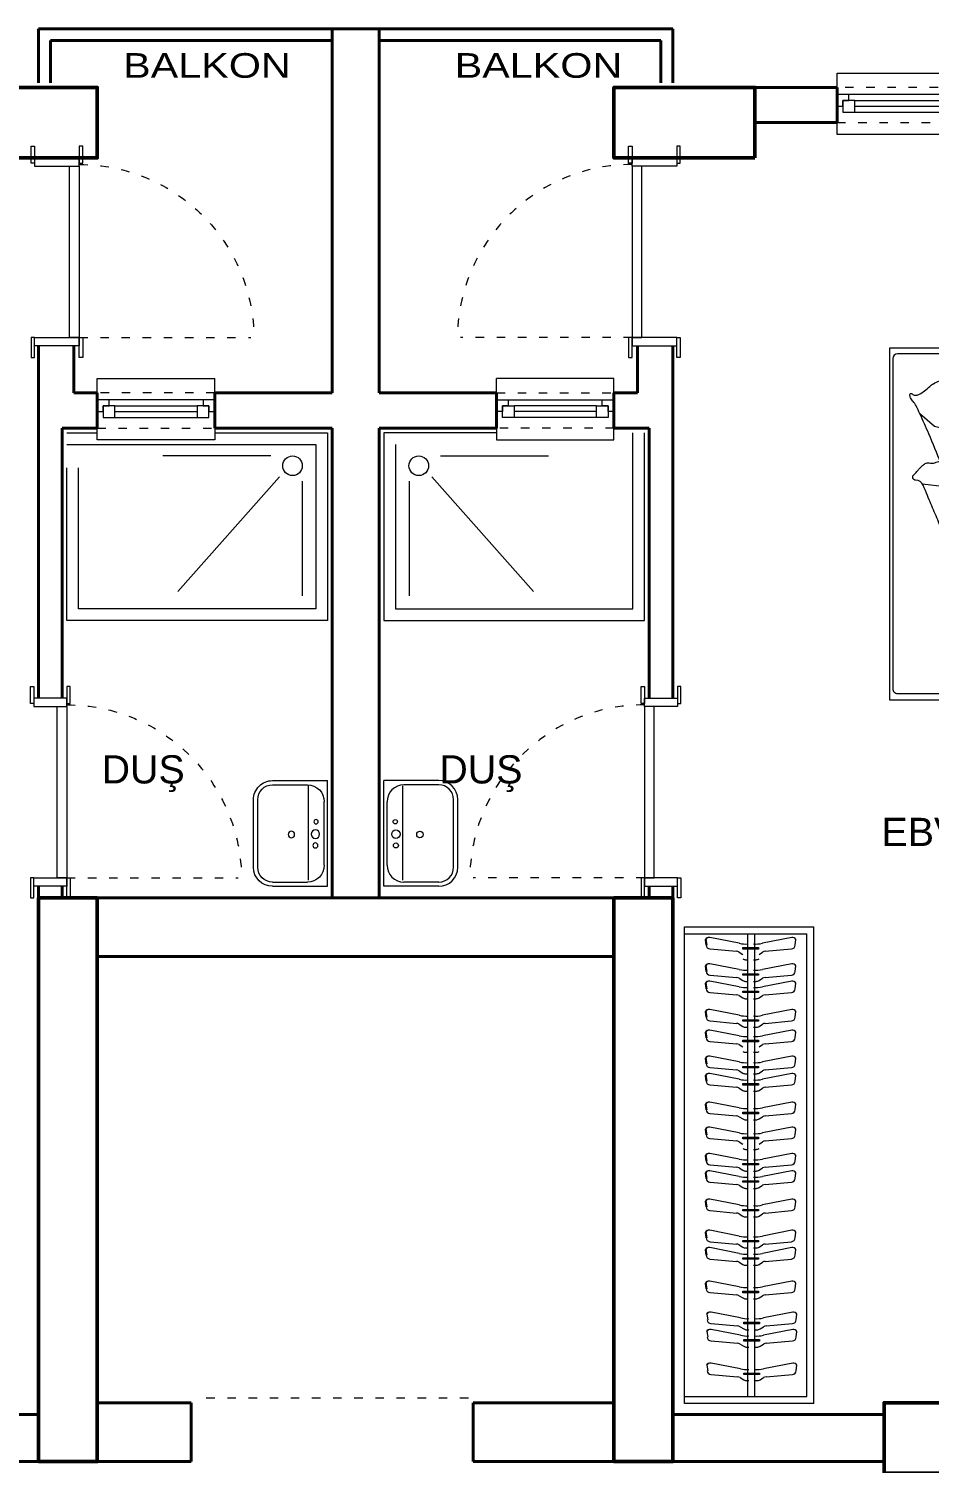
# Model space of a CAD drawing. Header units: millimetres. Extents: x 23 to 3134, y 30 to 1541.
# Drawn here: x 1454 to 1837, y 924 to 1535 of the extents above; entities that cross this region are included whole.
import ezdxf

# ---------------------------------------------------------------- set-up
doc = ezdxf.new("R2010")
doc.units = ezdxf.units.MM
doc.linetypes.add('ACAD_ISO03W100', pattern=[30, 12, -18])
for name, color, linetype, lineweight in [('duvar_40', 255, 'Continuous', 40), ('forniture', 250, 'Continuous', 9), ('KAPI-PEN', 155, 'Continuous', 18), ('M_ÖLÇÜ_İÇ', 46, 'Continuous', 18), ('TABLE4', 3, 'Continuous', 50), ('TEF', 253, 'Continuous', 18), ('yazı', 253, 'Continuous', 20)]:
    doc.layers.add(name, color=color, linetype=linetype, lineweight=lineweight)
doc.layers.add('FİTİL', color=1, linetype='Continuous')
doc.layers.add('PENCERE', color=1, linetype='Continuous')
doc.styles.add('DIM_FONT', font='Arial')
doc.styles.add('MAHAL', font='Arial')

# ---------------------------------------------------------------- blocks, each defined once
blk = doc.blocks.new('b2')
at = {"layer": 'TEF'}
for p, q in [((1556.703067, 1352.654726), (1510.787675, 1352.654726)), ((1560.382916, 1343.76477), (1517.150996, 1294.907789)), ((1570.009477, 1341.971359), (1570.009477, 1293.060234))]:
    blk.add_line(p, q, dxfattribs=at)
at = {"layer": 'TEF', "flags": 128}
for points in [[(1469.846659, 1362.552611), (1482.846971, 1362.552611)], [(1532.846971, 1362.552611), (1580.846659, 1362.552611), (1580.846659, 1282.552611), (1469.846659, 1282.552611), (1469.846659, 1347.552621)], [(1469.846659, 1357.552611), (1575.846659, 1357.552611), (1575.846659, 1287.552611), (1474.846659, 1287.552611), (1474.846659, 1347.552648)]]:
    blk.add_lwpolyline(points, dxfattribs=at)
at = {"layer": 'TEF'}
blk.add_circle((1565.96554, 1348.484277), 4.170449, dxfattribs=at)
blk = doc.blocks.new('b7')
at = {"layer": 'TEF'}
for p, q in [((1628.990251, 1352.654726), (1674.905643, 1352.654726)), ((1625.310402, 1343.76477), (1668.542322, 1294.907789)), ((1615.683841, 1341.971359), (1615.683841, 1293.060234))]:
    blk.add_line(p, q, dxfattribs=at)
at = {"layer": 'TEF', "flags": 128}
for points in [[(1652.846347, 1362.552611), (1604.846659, 1362.552611), (1604.846659, 1282.552611), (1715.846659, 1282.552611), (1715.846659, 1362.552531)], [(1609.846659, 1357.552611), (1609.846659, 1287.552611), (1710.846659, 1287.552611), (1710.846659, 1362.552557)]]:
    blk.add_lwpolyline(points, dxfattribs=at)
at = {"layer": 'TEF'}
blk.add_circle((1619.727778, 1348.484277), 4.170449, dxfattribs=at)
blk = doc.blocks.new('LAVABO')
at = {"layer": 'TEF'}
for p, q in [((-22.058709, -8.023562), (-22.058709, 15.376438)), ((22.941291, -8.023562), (22.941291, 15.376438)), ((-20.258709, -8.023562), (-20.258709, 6.826438)), ((21.141291, -8.023562), (21.141291, 6.826438))]:
    blk.add_line(p, q, dxfattribs=at)
at = {"layer": 'TEF', "linetype": 'Continuous'}
for p, q in [((-22.058709, 15.376438), (22.941291, 15.376438)), ((-13.058709, 14.026438), (13.941291, 14.026438)), ((-19.38171, 7.238984), (20.760949, 7.238984)), ((-13.958709, -14.323562), (14.841291, -14.323562)), ((-13.958709, -16.123562), (14.841291, -16.123562))]:
    blk.add_line(p, q, dxfattribs=at)
for centre, radius in [((-4.660815, 10.232936), 1.052442), ((0.150349, 10.232936), 1.804186), ((5.412559, 10.533905), 0.914559), ((0, 0), 1.386677)]:
    blk.add_circle(centre, radius, dxfattribs=at)
at = {"layer": 'TEF'}
for centre, radius, start, end in [((-13.058709, 6.826438), 7.2, 90, 180), ((13.941291, 6.826438), 7.2, 0, 90), ((-13.958709, -8.023562), 8.1, 180, 270), ((-13.958709, -8.023562), 6.3, 180, 270), ((14.841291, -8.023562), 8.1, 270, 0), ((14.841291, -8.023562), 6.3, 270, 0)]:
    blk.add_arc(centre, radius, start, end, dxfattribs=at)
blk = doc.blocks.new('*U13')
at = {"layer": 'duvar_40', "ltscale": 0.2}
for p, q in [((0, 15), (0, 0)), ((160, 15), (160, 0)), ((0, 0), (0, 0))]:
    blk.add_line(p, q, dxfattribs=at)
at = {"layer": 'PENCERE', "color": 134, "linetype": 'Continuous', "lineweight": 18}
for p, q in [((0, 15), (0, 21.00857)), ((0, 21.00857), (160, 21.00857)), ((160, 15), (160, 21.00857)), ((5, 11.970625), (0, 11.970625)), ((0, 6.970625), (2.5, 6.970625)), ((2.5, 6.970625), (2.5, 9.470625)), ((2.5, 9.470625), (5, 9.470625)), ((7.5, 9.470625), (2.5, 9.470625)), ((2.5, 9.470625), (2.5, 4.470625)), ((5, 9.470625), (5, 11.970625)), ((155, 11.970625), (5, 11.970625)), ((7.5, 4.470625), (7.5, 9.470625)), ((7.5, 9.470625), (152.5, 9.470625)), ((7.5, 6.970625), (152.5, 6.970625)), ((157.5, 9.470625), (152.5, 9.470625)), ((152.5, 9.470625), (152.5, 4.470625)), ((160, 11.970625), (155, 11.970625)), ((155, 11.970625), (155, 9.470625)), ((155, 9.470625), (157.5, 9.470625)), ((157.5, 9.470625), (157.5, 6.970625)), ((157.5, 4.470625), (157.5, 9.470625)), ((157.5, 6.970625), (160, 6.970625)), ((0, -5), (0, 0)), ((2.5, 4.470625), (7.5, 4.470625)), ((7.5, 4.470625), (152.5, 4.470625)), ((152.5, 4.470625), (157.5, 4.470625)), ((160, 0), (160, -5)), ((160, -5), (0, -5))]:
    blk.add_line(p, q, dxfattribs=at)
at = {"layer": 'PENCERE', "color": 134, "linetype": 'ACAD_ISO03W100', "lineweight": 18, "ltscale": 0.3}
for p, q in [((160, 15), (0, 15)), ((0, 0), (160, 0))]:
    blk.add_line(p, q, dxfattribs=at)
blk = doc.blocks.new('*U10')
at = {"layer": 'duvar_40', "ltscale": 0.2}
for p, q in [((0, 15), (0, 0)), ((50, 15), (50, 0)), ((0, 0), (0, 0))]:
    blk.add_line(p, q, dxfattribs=at)
at = {"layer": 'PENCERE', "color": 134, "linetype": 'Continuous', "lineweight": 18}
for p, q in [((0, 15), (0, 21.00857)), ((0, 21.00857), (50, 21.00857)), ((50, 15), (50, 21.00857)), ((5, 11.970625), (0, 11.970625)), ((0, 6.970625), (2.5, 6.970625)), ((2.5, 6.970625), (2.5, 9.470625)), ((2.5, 9.470625), (5, 9.470625)), ((7.5, 9.470625), (2.5, 9.470625)), ((2.5, 9.470625), (2.5, 4.470625)), ((5, 9.470625), (5, 11.970625)), ((45, 11.970625), (5, 11.970625)), ((7.5, 4.470625), (7.5, 9.470625)), ((7.5, 9.470625), (42.5, 9.470625)), ((7.5, 6.970625), (42.5, 6.970625)), ((47.5, 9.470625), (42.5, 9.470625)), ((42.5, 9.470625), (42.5, 4.470625)), ((50, 11.970625), (45, 11.970625)), ((45, 11.970625), (45, 9.470625)), ((45, 9.470625), (47.5, 9.470625)), ((47.5, 9.470625), (47.5, 6.970625)), ((47.5, 4.470625), (47.5, 9.470625)), ((47.5, 6.970625), (50, 6.970625)), ((0, -5), (0, 0)), ((2.5, 4.470625), (7.5, 4.470625)), ((7.5, 4.470625), (42.5, 4.470625)), ((42.5, 4.470625), (47.5, 4.470625)), ((50, 0), (50, -5)), ((50, -5), (0, -5))]:
    blk.add_line(p, q, dxfattribs=at)
at = {"layer": 'PENCERE', "color": 134, "linetype": 'ACAD_ISO03W100', "lineweight": 18, "ltscale": 0.3}
for p, q in [((50, 15), (0, 15)), ((0, 0), (50, 0))]:
    blk.add_line(p, q, dxfattribs=at)
blk = doc.blocks.new('*U11')
at = {"linetype": 'ACAD_ISO03W100', "ltscale": 0.3}
blk.add_line((0, 0), (0.000003, 72.999973), dxfattribs=at)
at = {"flags": 128}
for points in [[(-8.500012, 0), (0, 0), (0, 1.500006), (-8.500012, 1.500006)], [(0, 0), (-3.500013, 0), (-3.500014, -13.999996), (-0.000001, -13.999996)], [(0, -4.100016), (72.999973, -4.100019), (72.999973, -0.000004), (0, 0)], [(81.499989, -0.000004), (74.199978, -0.000004), (74.199978, 1.500002), (81.499989, 1.500002)], [(72.999973, -0.000004), (76.499987, -0.000004), (76.499989, -14.000004), (72.999972, -14)], [(-8.500013, -13.999996), (-0.000001, -13.999996), (-0.000001, -15.500002), (-8.500013, -15.500002)], [(81.499988, -14), (74.199977, -14), (74.199977, -15.500006), (81.499988, -15.500006)]]:
    blk.add_lwpolyline(points, close=True, dxfattribs=at)
at = {"linetype": 'ACAD_ISO03W100', "ltscale": 0.3}
blk.add_arc((-0.700003, 0), 74.399979, 0, 90, dxfattribs=at)
blk = doc.blocks.new('*U8')
at = {"linetype": 'ACAD_ISO03W100', "ltscale": 0.3}
blk.add_line((0, 0), (0.000003, 72.999973), dxfattribs=at)
at = {"flags": 128}
for points in [[(-8.500012, 0), (0, 0), (0, 1.500006), (-8.500012, 1.500006)], [(0, 0), (-3.500013, 0), (-3.500015, -18.999999), (-0.000001, -18.999999)], [(0, -4.100016), (72.999973, -4.100019), (72.999973, -0.000004), (0, 0)], [(81.499989, -0.000004), (74.199978, -0.000004), (74.199978, 1.500002), (81.499989, 1.500002)], [(72.999973, -0.000004), (76.499987, -0.000004), (76.499989, -19.000007), (72.999972, -19.000003)], [(-8.500014, -18.999999), (-0.000001, -18.999999), (-0.000001, -20.500005), (-8.500014, -20.500005)], [(81.499988, -19.000003), (74.199977, -19.000003), (74.199977, -20.500009), (81.499988, -20.500009)]]:
    blk.add_lwpolyline(points, close=True, dxfattribs=at)
at = {"linetype": 'ACAD_ISO03W100', "ltscale": 0.3}
blk.add_arc((-0.700003, 0), 74.399979, 0, 90, dxfattribs=at)
blk = doc.blocks.new('87989')
at = {"layer": 'forniture'}
for p, q in [((-119.693683, 93.765255), (-74.51527, 93.765255)), ((-119.693683, 48.626458), (-119.693683, 93.765255)), ((120.663143, 93.765255), (75.48473, 93.765255)), ((120.663143, 48.626458), (120.663143, 93.765255)), ((-96.544476, 87.599248), (-96.544476, 54.302464)), ((-74.51527, 88.528114), (75.48473, 88.528114)), ((97.513937, 87.599248), (97.513937, 54.302464)), ((-82.916985, 70.950856), (-110.171968, 70.950856)), ((83.886445, 70.950856), (111.141428, 70.950856)), ((-74.51527, 48.626458), (-119.693683, 48.626458)), ((-71.933562, 42.912158), (-71.933562, -103.017791)), ((10.833604, 44.912158), (-69.933562, 44.912158)), ((10.833604, 44.912158), (72.641883, 2.17239)), ((75.48473, 48.626458), (120.663143, 48.626458)), ((-69.933562, 17.65217), (17.013462, 17.65217)), ((72.641883, -103.017791), (72.641883, 2.17239)), ((-36.413397, -43.060951), (-35.037254, -53.375038)), ((3.240818, -43.075196), (-4.676506, -53.470712)), ((-35.037254, -53.375038), (-37.617531, -65.58005)), ((-21.676083, -62.162312), (-23.652784, -53.273178)), ((-4.676506, -53.470712), (-12.187954, -66.508104)), ((-58.431638, -57.672584), (-60.839888, -58.016384)), ((-48.970688, -61.454418), (-58.431638, -57.672584)), ((-42.089975, -70.737094), (-48.970688, -61.454418)), ((-37.617531, -65.58005), (-42.089975, -70.737094)), ((-19.699402, -67.890857), (-21.676083, -62.162312)), ((-12.187954, -66.508104), (-13.966977, -72.039115)), ((-65.484359, -70.049495), (-65.814331, -70.693694)), ((-55.679353, -68.330471), (-65.484359, -70.049495)), ((-48.79866, -67.986672), (-55.679353, -68.330471)), ((-42.089975, -70.737094), (-48.79866, -67.986672)), ((-42.089975, -70.737094), (-38.993654, -78.988372)), ((-42.089975, -70.737094), (-23.51209, -72.628017)), ((-23.51209, -72.628017), (-18.523583, -76.237937)), ((-13.966977, -72.039115), (-19.699402, -67.890857)), ((-13.966977, -72.039115), (-15.144179, -81.45035)), ((-13.966977, -72.039115), (-1.11846, -68.878542)), ((-13.966977, -72.039115), (-9.025244, -78.360277)), ((-1.11846, -68.878542), (9.160362, -70.261294)), ((9.160362, -70.261294), (12.761796, -72.265342)), ((-38.993654, -78.988372), (-41.057868, -87.239637)), ((-18.523583, -76.237937), (-17.319448, -77.097449)), ((-9.025244, -78.360277), (-2.502147, -83.101138)), ((-15.328158, -82.921189), (-16.511502, -92.381527)), ((-2.502147, -83.101138), (6.788324, -83.101138)), ((-41.057868, -87.239637), (-46.417526, -93.496564)), ((-69.933562, -105.017791), (70.641883, -105.017791))]:
    blk.add_line(p, q, dxfattribs=at)
at = {"layer": 'forniture', "flags": 128}
blk.add_lwpolyline([(-74.51527, -106.234745), (-74.51527, 93.765255), (75.48473, 93.765255), (75.48473, -106.234745)], close=True, dxfattribs=at)
for points in [[(-64.417176, 81.085954, -0.263368), (-67.212187, 82.96482, -0.494818), (-66.295038, 84.839144, -0.049225), (-64.527973, 85.013533, -0.036831), (-62.16375, 84.839144, -0.031893), (-58.365943, 84.025617, 0.035782), (-54.974514, 83.326655, 0.032941), (-46.008347, 82.735299, 0.026564), (-34.885631, 83.326655, 0.017905), (-31.134203, 83.86312, -0.033397), (-29.113402, 84.088512, -0.03204), (-25.405148, 84.015261, 0.018442), (-18.972963, 83.713188, 0.010837), (-12.496617, 83.78848, 0.014624), (-7.705791, 84.088512, 0.111249), (-5.45111, 84.819154, -0.153708), (-3.762285, 85.214467, -0.076444), (-3.018639, 85.042162, -0.215512), (-2.823354, 84.839144, -0.585858), (-3.0896, 84.534633, 0.363489), (-3.574502, 84.276173, 0.191716), (-3.580234, 83.122659, -0.129675), (-3.38672, 81.461277, -0.01735), (-3.686696, 79.78087, 0.019326), (-3.950067, 78.271072, 0.018818), (-4.611502, 71.432862, 0.021828), (-4.701216, 65.510236, 0.006204), (-4.562652, 62.125169, 0.001963), (-3.950067, 51.435783, 0.028341), (-3.522354, 47.82292, -0.117014), (-3.574502, 46.931946, -0.36606), (-3.717409, 46.838819, -0.03973), (-5.07678, 47.119608, -0.048309), (-6.450628, 47.667791, 0.062981), (-7.518009, 48.057902, 0.04058), (-9.857742, 48.395959, 0.014345), (-16.531735, 48.620887, 0.005484), (-29.076203, 48.546026, 0.007153), (-38.690494, 48.245564, 0.008762), (-42.94492, 47.976884, -0.008153), (-47.516438, 47.682593, -0.06251), (-53.22937, 48.122655, 0.078669), (-57.788055, 48.326655, 0.047825), (-60.024198, 47.855008, -0.034494), (-63.102681, 47.119608, -0.023571), (-65.636199, 46.818243, -0.510228), (-65.731672, 46.931946), (-64.980523, 49.934504), (-62.914879, 58.191517, 0.073041), (-62.719776, 60.1496, 0.023305), (-63.290463, 66.260868, 0.018299), (-63.697455, 68.545312, -0.01097), (-64.431971, 72.344821, -0.042281), (-64.722653, 75.776161, -0.027201), (-64.431971, 81.115523)], [(-64.582662, 79.484358, -0.05369), (-63.16199, 78.186624, -0.070312), (-62.351532, 76.957454, -0.015448), (-61.978061, 76.102002, -0.013244), (-61.600383, 75.080866, -0.082127), (-61.30138, 73.272765, -0.064164), (-61.600383, 70.952353)], [(-64.435037, 81.087375, -0.077379), (-60.953951, 78.553297, -0.077379), (-58.408026, 75.080866, -0.047525), (-57.415529, 72.619021, -0.047525), (-56.905728, 70.014059)], [(-17.031169, 83.706293, 0.027842), (-19.409347, 82.644976, 0.048685), (-20.663023, 81.8366, 0.023666), (-23.455351, 79.400695, 0.031223), (-25.357678, 77.332778, 0.046801), (-25.868479, 76.566164, 0.023191), (-26.672174, 74.893205)], [(-8.832504, 84.276173, 0.088153), (-12.285487, 83.921798, 0.088153), (-15.405021, 82.399571, 0.077547), (-17.569645, 80.238356, 0.077547), (-18.972963, 77.520425)], [(6.506621, 81.085954, -0.263368), (3.71161, 82.96482, -0.494818), (4.628759, 84.839144, -0.049225), (6.395825, 85.013533, -0.036831), (8.760048, 84.839144, -0.031893), (12.557855, 84.025617, 0.035782), (15.949284, 83.326655, 0.032941), (24.915451, 82.735299, 0.026564), (36.038167, 83.326655, 0.017905), (39.789595, 83.86312, -0.033397), (41.810396, 84.088512, -0.03204), (45.51865, 84.015261, 0.018442), (51.950835, 83.713188, 0.010837), (58.427181, 83.78848, 0.014624), (63.218007, 84.088512, 0.111249), (65.472688, 84.819154, -0.153708), (67.161513, 85.214467, -0.076444), (67.905158, 85.042162, -0.215512), (68.100444, 84.839144, -0.585858), (67.834198, 84.534633, 0.363489), (67.349295, 84.276173, 0.191716), (67.343563, 83.122659, -0.129675), (67.537078, 81.461277, -0.01735), (67.237102, 79.78087, 0.019326), (66.973731, 78.271072, 0.018818), (66.312296, 71.432862, 0.021828), (66.222582, 65.510236, 0.006204), (66.361146, 62.125169, 0.001963), (66.973731, 51.435783, 0.028341), (67.401444, 47.82292, -0.117014), (67.349295, 46.931946, -0.36606), (67.206389, 46.838819, -0.03973), (65.847018, 47.119608, -0.048309), (64.47317, 47.667791, 0.062981), (63.405789, 48.057902, 0.04058), (61.066056, 48.395959, 0.014345), (54.392063, 48.620887, 0.005484), (41.847595, 48.546026, 0.007153), (32.233303, 48.245564, 0.008762), (27.978878, 47.976884, -0.008153), (23.40736, 47.682593, -0.06251), (17.694428, 48.122655, 0.078669), (13.135743, 48.326655, 0.047825), (10.8996, 47.855008, -0.034494), (7.821117, 47.119608, -0.023571), (5.287599, 46.818243, -0.510228), (5.192126, 46.931946), (5.943275, 49.934504), (8.008919, 58.191517, 0.073041), (8.204022, 60.1496, 0.023305), (7.633335, 66.260868, 0.018299), (7.226343, 68.545312, -0.01097), (6.491827, 72.344821, -0.042281), (6.201145, 75.776161, -0.027201), (6.491827, 81.115523)], [(53.892629, 83.706293, 0.027842), (51.514451, 82.644976, 0.048685), (50.260775, 81.8366, 0.023666), (47.468447, 79.400695, 0.031223), (45.56612, 77.332778, 0.046801), (45.055319, 76.566164, 0.023191), (44.251624, 74.893205)], [(62.091294, 84.276173, 0.088153), (58.638311, 83.921798, 0.088153), (55.518777, 82.399571, 0.077547), (53.354153, 80.238356, 0.077547), (51.950835, 77.520425)], [(-8.45694, 48.245564, 0.016108), (-12.348813, 50.868752, 0.024599), (-15.029437, 52.374077, 0.009477), (-19.933264, 54.703897, 0.015937), (-22.916469, 55.939606, 0.072521), (-24.550507, 56.29823, 0.033339), (-28.174471, 56.314915)], [(-55.378203, 48.397972, 0.009729), (-52.649322, 49.301156, 0.009729), (-49.957647, 50.309828, 0.007971), (-47.783153, 51.213694, 0.007971), (-45.638576, 52.186416)], [(15.545595, 48.397972, 0.009729), (18.274476, 49.301156, 0.009729), (20.966151, 50.309828, 0.007971), (23.140645, 51.213694, 0.007971), (25.285222, 52.186416)], [(10.833604, 44.912158, -0.085272), (17.164135, 33.901556, -0.124044), (18.085124, 25.148664), (16.72119, 15.607665), (16.895794, 2.593604)], [(16.895794, 2.593604, 0.007867), (28.657146, 4.370979, 0.009508), (38.331828, 6.178851, 0.006616), (44.833249, 7.61212, -0.023828), (46.651977, 7.947901, -0.080713), (48.515914, 7.899138, -0.009591), (63.776416, 4.703673, -0.013133), (67.120263, 3.84323, -0.007859), (72.641883, 2.17239)], [(-28.120219, -54.278471, 0.025626), (-26.959979, -53.996224, 0.0108), (-14.028397, -49.832881, 0.00456), (-5.275581, -46.715086, 0.01125), (-1.76925, -45.339714, 0.069394), (0.113028, -44.22449, -0.079756), (1.772951, -43.286678, -0.106399), (3.240818, -43.075196, -0.328642), (3.641811, -43.415669, -0.299547), (3.404258, -44.065868, 0.189917), (2.855486, -44.947023, 0.033518), (2.737331, -45.973219, 0.075627), (2.784776, -46.430676, 0.053489), (3.081416, -47.215944, 0.017838), (4.293342, -49.414809, 0.038394), (6.012158, -51.842107, -0.059529), (7.055889, -53.456274, -0.035943), (8.110921, -56.073281, -0.011245), (10.677157, -64.708479, -0.006203), (11.704537, -68.666305, 0.010783), (12.316383, -70.93759, 0.019485), (12.761796, -72.265342, 0.005062), (14.724461, -77.284484, 0.101392), (16.398472, -79.812068, -0.223768), (16.883738, -81.154863, -0.25558), (16.57202, -81.616471, -0.081563), (15.003212, -82.125302, -0.071805), (13.292425, -82.138147, 0.069985), (11.537564, -82.144967, 0.03546), (5.586152, -83.44161, 0.029432), (-1.319007, -85.917344, 0.001554), (-4.652635, -87.351256, -0.00152), (-8.060569, -88.817404, -0.004735), (-11.587117, -90.282576, 0.00382), (-15.961232, -92.09051, 0.296001), (-18.151794, -95.322551, -0.649774), (-20.295568, -96.224594, -0.02319), (-20.745386, -95.760962, 0.0288), (-21.111852, -95.39162, 0.005727), (-21.77044, -94.81368, -0.004358), (-22.637908, -94.05663, -0.027528), (-24.337929, -92.370518, -0.046214), (-25.193249, -91.22676, -0.194121), (-25.473076, -89.559282, 0.133719), (-25.590173, -87.154429, 0.005779), (-26.334635, -84.952804, 0.008882)]]:
    blk.add_lwpolyline(points, format="xyb", dxfattribs=at)
blk.add_lwpolyline([(-68.701798, -64.550044, 0.101392), (-70.564617, -62.158204, -0.223768), (-71.151377, -60.856554, -0.25558), (-70.875957, -60.372412, -0.081563), (-69.350765, -59.744832, -0.071805), (-67.645995, -59.600898, 0.069985), (-65.896819, -59.459592, 0.03546), (-60.062299, -57.710603, 0.029432), (-53.367211, -54.71289, 0.001554), (-50.153295, -53.027682, -0.00152), (-46.867763, -51.304638, -0.004735), (-43.463891, -49.573476, 0.00382), (-39.241217, -47.435596, 0.296001), (-37.304826, -44.045162, -0.649774), (-35.236498, -42.981458, -0.02319), (-34.752467, -43.409249, 0.0288), (-34.35877, -43.749415, 0.005727), (-33.657822, -44.275176, -0.004358), (-32.734879, -44.96351, -0.027528), (-30.910624, -46.51436, -0.046214), (-29.970154, -47.589195, -0.194121), (-29.563342, -49.23032, 0.133719), (-29.262264, -51.619124, 0.011505), (-27.400162, -55.854174, 0.008882), (-24.766631, -61.236868, 0.012426), (-21.053588, -68.071982, -0.033612), (-19.787936, -70.65713), (-17.485622, -76.288805), (-15.709552, -80.63324, 0.224341), (-14.256758, -81.963344, -0.722772), (-14.239799, -82.849347, -0.103513), (-14.613548, -82.898952, 0.053465), (-15.337452, -82.922479, 0.030109), (-17.643068, -83.388691, -0.031436), (-19.852702, -83.829398, -0.05324), (-21.364656, -83.871189, 0.05518), (-22.823604, -83.917162, 0.056271), (-25.354999, -84.574794, 0.0108), (-37.92943, -89.71706, 0.00456), (-46.417526, -93.496564, 0.01125), (-49.808124, -95.136642, 0.069394), (-51.599387, -96.392857, -0.079756), (-53.182545, -97.455139, -0.106399), (-54.629885, -97.778506, -0.328642), (-55.055794, -97.46977, -0.299547), (-54.868776, -96.803276, 0.189917), (-54.389156, -95.882651, 0.033518), (-54.350005, -94.850418, 0.075627), (-54.432373, -94.397943, 0.053489), (-54.788329, -93.637721, 0.017838), (-56.165227, -91.538216, 0.038394), (-58.065033, -89.249802, -0.059529), (-59.229415, -87.720382, -0.035943), (-60.48193, -85.191939, -0.011245), (-63.702483, -76.778839, -0.006203), (-65.030197, -72.911402, 0.010783), (-65.814331, -70.693694, 0.019485), (-66.360202, -69.403988, 0.005062)], format="xyb", close=True, dxfattribs=at)
at = {"layer": 'forniture'}
for centre, radius in [((-96.544476, 70.950856), 12.186842), ((97.513937, 70.950856), 12.186842), ((-96.544476, 70.950856), 6.664644), ((97.513937, 70.950856), 6.664644)]:
    blk.add_circle(centre, radius, dxfattribs=at)
for centre, start, end in [((-69.933562, 42.912158), 90, 180), ((-69.933562, 19.65217), 180, 270), ((-69.933562, -103.017791), 180, 270), ((70.641883, -103.017791), 270, 0)]:
    blk.add_arc(centre, 2, start, end, dxfattribs=at)
at = {"layer": 'forniture', "style": 'DIM_FONT', "width": 0.8, "flags": 9}
for tag in ['YSIZE', 'XSIZE']:
    blk.add_attdef(tag, (-74.51527, 93.765255), '', height=0.05, dxfattribs=at)
blk = doc.blocks.new('I6789')
at = {"layer": 'forniture'}
for p, q in [((146.211882, 44.658089), (-56.708848, 44.658089)), ((-56.708848, -10.429739), (-56.708848, 44.658089)), ((146.211882, 44.658089), (146.211882, -10.429739)), ((143.211882, 41.658089), (-53.708848, 41.658089)), ((-53.708848, -10.429739), (-53.708848, 41.658089)), ((-48.852904, 36.695589), (-51.256718, 37.030391)), ((-37.712214, 36.695589), (-40.116028, 37.030391)), ((-30.336413, 36.695589), (-32.740228, 37.030391)), ((-18.183707, 36.695589), (-20.587521, 37.030391)), ((-9.46467, 36.695589), (-11.868485, 37.030391)), ((1.676019, 36.695589), (-0.727795, 37.030391)), ((9.05182, 36.695589), (6.648005, 37.030391)), ((21.204526, 36.695589), (18.800712, 37.030391)), ((31.893006, 36.695589), (29.489191, 37.030391)), ((43.033696, 36.695589), (40.629881, 37.030391)), ((50.409496, 36.695589), (48.005682, 37.030391)), ((62.562203, 36.695589), (60.158388, 37.030391)), ((75.777095, 36.695589), (73.373281, 37.030391)), ((83.152895, 36.695589), (80.749081, 37.030391)), ((97.426491, 36.695589), (95.022677, 37.030391)), ((110.636907, 37.136661), (108.233093, 37.471463)), ((118.012708, 37.136661), (115.608893, 37.471463)), ((132.286303, 37.136661), (129.882489, 37.471463)), ((143.211882, -10.429739), (143.211882, 41.658089)), ((-52.099586, 35.300511), (-49.674957, 22.813925)), ((-46.250103, 23.960767), (-47.258111, 35.224568)), ((-40.958896, 35.300511), (-38.534267, 22.813925)), ((-35.109413, 23.960767), (-36.117421, 35.224568)), ((-33.583096, 35.300511), (-31.158467, 22.813925)), ((-27.733613, 23.960767), (-28.74162, 35.224568)), ((-21.430389, 35.300511), (-19.00576, 22.813925)), ((-15.580906, 23.960767), (-16.588914, 35.224568)), ((-12.711353, 35.300511), (-10.286724, 22.813925)), ((-6.86187, 23.960767), (-7.869877, 35.224568)), ((-1.570663, 35.300511), (0.853966, 22.813925)), ((4.27882, 23.960767), (3.270812, 35.224568)), ((5.805138, 35.300511), (8.229766, 22.813925)), ((11.654621, 23.960767), (10.646613, 35.224568)), ((17.957844, 35.300511), (20.382473, 22.813925)), ((23.807327, 23.960767), (22.799319, 35.224568)), ((28.646324, 35.300511), (31.070952, 22.813925)), ((34.495806, 23.960767), (33.487799, 35.224568)), ((39.787013, 35.300511), (42.211642, 22.813925)), ((45.636496, 23.960767), (44.628488, 35.224568)), ((47.162814, 35.300511), (49.587443, 22.813925)), ((53.012297, 23.960767), (52.004289, 35.224568)), ((59.31552, 35.300511), (61.740149, 22.813925)), ((65.165003, 23.960767), (64.156995, 35.224568)), ((72.530413, 35.300511), (74.955042, 22.813925)), ((78.379896, 23.960767), (77.371888, 35.224568)), ((79.906213, 35.300511), (82.330842, 22.813925)), ((85.755696, 23.960767), (84.747688, 35.224568)), ((94.179809, 35.300511), (96.604438, 22.813925)), ((100.029292, 23.960767), (99.021284, 35.224568)), ((107.390225, 35.741583), (109.814854, 23.254997)), ((113.239708, 24.401839), (112.2317, 35.66564)), ((114.766026, 35.741583), (117.190654, 23.254997)), ((120.615508, 24.401839), (119.607501, 35.66564)), ((129.039621, 35.741583), (131.46425, 23.254997)), ((134.889104, 24.401839), (133.881096, 35.66564)), ((143.211882, 19.593754), (-53.708848, 19.593754)), ((-47.808796, 14.47657), (-47.808796, 21.12893)), ((-47.808796, 21.12893), (-47.169563, 21.12893)), ((-47.169563, 21.12893), (-47.169563, 14.47657)), ((-44.961849, 21.375142), (-45.899559, 22.892616)), ((-42.672059, 19.00275), (-42.672059, 20.113524)), ((-36.668106, 14.47657), (-36.668106, 21.12893)), ((-36.668106, 21.12893), (-36.028873, 21.12893)), ((-36.028873, 21.12893), (-36.028873, 14.47657)), ((-33.821159, 21.375142), (-34.75887, 22.892616)), ((-33.462805, 19.00275), (-33.462805, 20.113524)), ((-29.292306, 21.12893), (-28.653072, 21.12893)), ((-29.292306, 14.47657), (-29.292306, 21.12893)), ((-28.653072, 21.12893), (-28.653072, 14.47657)), ((-26.445358, 21.375142), (-27.383069, 22.892616)), ((-26.087005, 19.00275), (-26.087005, 20.113524)), ((-17.139599, 21.12893), (-16.500366, 21.12893)), ((-17.139599, 14.47657), (-17.139599, 21.12893)), ((-16.500366, 21.12893), (-16.500366, 14.47657)), ((-14.292652, 21.375142), (-15.230363, 22.892616)), ((-13.934298, 19.00275), (-13.934298, 20.113524)), ((-8.420563, 14.47657), (-8.420563, 21.12893)), ((-8.420563, 21.12893), (-7.781329, 21.12893)), ((-7.781329, 21.12893), (-7.781329, 14.47657)), ((-5.573616, 21.375142), (-6.511326, 22.892616)), ((-3.283826, 19.00275), (-3.283826, 20.113524)), ((2.720127, 14.47657), (2.720127, 21.12893)), ((2.720127, 21.12893), (3.35936, 21.12893)), ((3.35936, 21.12893), (3.35936, 14.47657)), ((5.567074, 21.375142), (4.629363, 22.892616)), ((5.925428, 19.00275), (5.925428, 20.113524)), ((10.095928, 21.12893), (10.735161, 21.12893)), ((10.095928, 14.47657), (10.095928, 21.12893)), ((10.735161, 21.12893), (10.735161, 14.47657)), ((12.942875, 21.375142), (12.005164, 22.892616)), ((13.301229, 19.00275), (13.301229, 20.113524)), ((22.248634, 21.12893), (22.887867, 21.12893)), ((22.248634, 14.47657), (22.248634, 21.12893)), ((22.887867, 21.12893), (22.887867, 14.47657)), ((25.095581, 21.375142), (24.15787, 22.892616)), ((25.453935, 19.00275), (25.453935, 20.113524)), ((32.937114, 14.47657), (32.937114, 21.12893)), ((32.937114, 21.12893), (33.576347, 21.12893)), ((33.576347, 21.12893), (33.576347, 14.47657)), ((35.784061, 21.375142), (34.84635, 22.892616)), ((38.07385, 19.00275), (38.07385, 20.113524)), ((44.077803, 14.47657), (44.077803, 21.12893)), ((44.077803, 21.12893), (44.717037, 21.12893)), ((44.717037, 21.12893), (44.717037, 14.47657)), ((46.92475, 21.375142), (45.98704, 22.892616)), ((47.283104, 19.00275), (47.283104, 20.113524)), ((51.453604, 21.12893), (52.092837, 21.12893)), ((51.453604, 14.47657), (51.453604, 21.12893)), ((52.092837, 21.12893), (52.092837, 14.47657)), ((54.300551, 21.375142), (53.36284, 22.892616)), ((54.658905, 19.00275), (54.658905, 20.113524)), ((63.60631, 21.12893), (64.245544, 21.12893)), ((63.60631, 14.47657), (63.60631, 21.12893)), ((64.245544, 21.12893), (64.245544, 14.47657)), ((66.453257, 21.375142), (65.515547, 22.892616)), ((66.811611, 19.00275), (66.811611, 20.113524)), ((76.821203, 21.12893), (77.460436, 21.12893)), ((76.821203, 14.47657), (76.821203, 21.12893)), ((77.460436, 21.12893), (77.460436, 14.47657)), ((79.66815, 21.375142), (78.730439, 22.892616)), ((80.026504, 19.00275), (80.026504, 20.113524)), ((84.197003, 21.12893), (84.836237, 21.12893)), ((84.197003, 14.47657), (84.197003, 21.12893)), ((84.836237, 21.12893), (84.836237, 14.47657)), ((87.04395, 21.375142), (86.10624, 22.892616)), ((87.402304, 19.00275), (87.402304, 20.113524)), ((98.470599, 14.47657), (98.470599, 21.12893)), ((98.470599, 21.12893), (99.109832, 21.12893)), ((99.109832, 21.12893), (99.109832, 14.47657)), ((101.317546, 21.375142), (100.379835, 22.892616)), ((101.6759, 19.00275), (101.6759, 20.113524)), ((111.681015, 21.570002), (112.320248, 21.570002)), ((111.681015, 14.917642), (111.681015, 21.570002)), ((112.320248, 21.570002), (112.320248, 14.917642)), ((114.527962, 21.816214), (113.590251, 23.333688)), ((114.886316, 19.443822), (114.886316, 20.554595)), ((119.056816, 21.570002), (119.696049, 21.570002)), ((119.056816, 14.917642), (119.056816, 21.570002)), ((119.696049, 21.570002), (119.696049, 14.917642)), ((121.903763, 21.816214), (120.966052, 23.333688)), ((122.262117, 19.443822), (122.262117, 20.554595)), ((133.330411, 21.570002), (133.969644, 21.570002)), ((133.330411, 14.917642), (133.330411, 21.570002)), ((133.969644, 21.570002), (133.969644, 14.917642)), ((136.177358, 21.816214), (135.239647, 23.333688)), ((136.535712, 19.443822), (136.535712, 20.554595)), ((-53.708848, 16.454147), (142.950063, 16.454147)), ((-49.674957, 12.977253), (-52.099586, 0.490668)), ((-47.169563, 14.47657), (-47.808796, 14.47657)), ((-45.899559, 12.898562), (-44.961849, 14.416036)), ((-42.672059, 15.677655), (-42.672059, 16.60275)), ((-38.534267, 12.977253), (-40.958896, 0.490668)), ((-36.028873, 14.47657), (-36.668106, 14.47657)), ((-34.75887, 12.898562), (-33.821159, 14.416036)), ((-31.158467, 12.977253), (-33.583096, 0.490668)), ((-33.462805, 15.677655), (-33.462805, 16.60275)), ((-28.653072, 14.47657), (-29.292306, 14.47657)), ((-27.383069, 12.898562), (-26.445358, 14.416036)), ((-26.087005, 15.677655), (-26.087005, 16.60275)), ((-19.00576, 12.977253), (-21.430389, 0.490668)), ((-16.500366, 14.47657), (-17.139599, 14.47657)), ((-15.230363, 12.898562), (-14.292652, 14.416036)), ((-13.934298, 15.677655), (-13.934298, 16.60275)), ((-10.286724, 12.977253), (-12.711353, 0.490668)), ((-7.781329, 14.47657), (-8.420563, 14.47657)), ((-6.511326, 12.898562), (-5.573616, 14.416036)), ((-3.283826, 15.677655), (-3.283826, 16.60275)), ((0.853966, 12.977253), (-1.570663, 0.490668)), ((3.35936, 14.47657), (2.720127, 14.47657)), ((4.629363, 12.898562), (5.567074, 14.416036)), ((8.229766, 12.977253), (5.805138, 0.490668)), ((5.925428, 15.677655), (5.925428, 16.60275)), ((10.735161, 14.47657), (10.095928, 14.47657)), ((12.005164, 12.898562), (12.942875, 14.416036)), ((13.301229, 15.677655), (13.301229, 16.60275)), ((20.382473, 12.977253), (17.957844, 0.490668)), ((22.887867, 14.47657), (22.248634, 14.47657)), ((24.15787, 12.898562), (25.095581, 14.416036)), ((25.453935, 15.677655), (25.453935, 16.60275)), ((31.070952, 12.977253), (28.646324, 0.490668)), ((33.576347, 14.47657), (32.937114, 14.47657)), ((34.84635, 12.898562), (35.784061, 14.416036)), ((38.07385, 15.677655), (38.07385, 16.60275)), ((42.211642, 12.977253), (39.787013, 0.490668)), ((44.717037, 14.47657), (44.077803, 14.47657)), ((45.98704, 12.898562), (46.92475, 14.416036)), ((49.587443, 12.977253), (47.162814, 0.490668)), ((47.283104, 15.677655), (47.283104, 16.60275)), ((52.092837, 14.47657), (51.453604, 14.47657)), ((53.36284, 12.898562), (54.300551, 14.416036)), ((54.658905, 15.677655), (54.658905, 16.60275)), ((61.740149, 12.977253), (59.31552, 0.490668)), ((64.245544, 14.47657), (63.60631, 14.47657)), ((65.515547, 12.898562), (66.453257, 14.416036)), ((66.811611, 15.677655), (66.811611, 16.60275)), ((74.955042, 12.977253), (72.530413, 0.490668)), ((77.460436, 14.47657), (76.821203, 14.47657)), ((78.730439, 12.898562), (79.66815, 14.416036)), ((82.330842, 12.977253), (79.906213, 0.490668)), ((80.026504, 15.677655), (80.026504, 16.60275)), ((84.836237, 14.47657), (84.197003, 14.47657)), ((86.10624, 12.898562), (87.04395, 14.416036)), ((87.402304, 15.677655), (87.402304, 16.60275)), ((96.604438, 12.977253), (94.179809, 0.490668)), ((99.109832, 14.47657), (98.470599, 14.47657)), ((100.379835, 12.898562), (101.317546, 14.416036)), ((101.6759, 15.677655), (101.6759, 16.60275)), ((109.814854, 13.418325), (107.390225, 0.93174)), ((112.320248, 14.917642), (111.681015, 14.917642)), ((112.2317, 1.007683), (113.239708, 12.271483)), ((113.590251, 13.339634), (114.527962, 14.857108)), ((117.190654, 13.418325), (114.766026, 0.93174)), ((114.886316, 16.118727), (114.886316, 17.043822)), ((119.696049, 14.917642), (119.056816, 14.917642)), ((119.607501, 1.007683), (120.615508, 12.271483)), ((120.966052, 13.339634), (121.903763, 14.857108)), ((122.262117, 16.118727), (122.262117, 17.043822)), ((131.46425, 13.418325), (129.039621, 0.93174)), ((133.969644, 14.917642), (133.330411, 14.917642)), ((133.881096, 1.007683), (134.889104, 12.271483)), ((135.239647, 13.339634), (136.177358, 14.857108)), ((136.535712, 16.118727), (136.535712, 17.043822)), ((-47.258111, 0.566611), (-46.250103, 11.830411)), ((-36.117421, 0.566611), (-35.109413, 11.830411)), ((-28.74162, 0.566611), (-27.733613, 11.830411)), ((-16.588914, 0.566611), (-15.580906, 11.830411)), ((-7.869877, 0.566611), (-6.86187, 11.830411)), ((3.270812, 0.566611), (4.27882, 11.830411)), ((10.646613, 0.566611), (11.654621, 11.830411)), ((22.799319, 0.566611), (23.807327, 11.830411)), ((33.487799, 0.566611), (34.495806, 11.830411)), ((44.628488, 0.566611), (45.636496, 11.830411)), ((52.004289, 0.566611), (53.012297, 11.830411)), ((64.156995, 0.566611), (65.165003, 11.830411)), ((77.371888, 0.566611), (78.379896, 11.830411)), ((84.747688, 0.566611), (85.755696, 11.830411)), ((99.021284, 0.566611), (100.029292, 11.830411)), ((-51.256718, -1.239212), (-48.852904, -0.904411)), ((-48.852904, -1.090089), (-51.256718, -1.424891)), ((-40.116028, -1.239212), (-37.712214, -0.904411)), ((-37.712214, -1.090089), (-40.116028, -1.424891)), ((-32.740228, -1.239212), (-30.336413, -0.904411)), ((-30.336413, -1.090089), (-32.740228, -1.424891)), ((-20.587521, -1.239212), (-18.183707, -0.904411)), ((-18.183707, -1.090089), (-20.587521, -1.424891)), ((-11.868485, -1.239212), (-9.46467, -0.904411)), ((-9.46467, -1.090089), (-11.868485, -1.424891)), ((-0.727795, -1.239212), (1.676019, -0.904411)), ((1.676019, -1.090089), (-0.727795, -1.424891)), ((6.648005, -1.239212), (9.05182, -0.904411)), ((9.05182, -1.090089), (6.648005, -1.424891)), ((18.800712, -1.239212), (21.204526, -0.904411)), ((21.204526, -1.090089), (18.800712, -1.424891)), ((29.489191, -1.239212), (31.893006, -0.904411)), ((31.893006, -1.090089), (29.489191, -1.424891)), ((40.629881, -1.239212), (43.033696, -0.904411)), ((43.033696, -1.090089), (40.629881, -1.424891)), ((48.005682, -1.239212), (50.409496, -0.904411)), ((50.409496, -1.090089), (48.005682, -1.424891)), ((60.158388, -1.239212), (62.562203, -0.904411)), ((62.562203, -1.090089), (60.158388, -1.424891)), ((73.373281, -1.239212), (75.777095, -0.904411)), ((75.777095, -1.090089), (73.373281, -1.424891)), ((80.749081, -1.239212), (83.152895, -0.904411)), ((83.152895, -1.090089), (80.749081, -1.424891)), ((95.022677, -1.239212), (97.426491, -0.904411)), ((97.426491, -1.090089), (95.022677, -1.424891)), ((108.233093, -0.798141), (110.636907, -0.463339)), ((115.608893, -0.798141), (118.012708, -0.463339)), ((129.882489, -0.798141), (132.286303, -0.463339)), ((146.211882, -10.429739), (-56.708848, -10.429739))]:
    blk.add_line(p, q, dxfattribs=at)
for centre, radius, start, end in [((-50.528923, 35.6055), 1.6, 117.056691, 190.988868), ((-48.852904, 35.095589), 1.6, 4.623723, 90), ((-39.388233, 35.6055), 1.6, 117.056691, 190.988868), ((-37.712214, 35.095589), 1.6, 4.623723, 90), ((-32.012433, 35.6055), 1.6, 117.056691, 190.988868), ((-30.336413, 35.095589), 1.6, 4.623723, 90), ((-19.859726, 35.6055), 1.6, 117.056691, 190.988868), ((-18.183707, 35.095589), 1.6, 4.623723, 90), ((-11.14069, 35.6055), 1.6, 117.056691, 190.988868), ((-9.46467, 35.095589), 1.6, 4.623723, 90), ((0, 35.6055), 1.6, 117.056691, 190.988868), ((1.676019, 35.095589), 1.6, 4.623723, 90), ((7.3758, 35.6055), 1.6, 117.056691, 190.988868), ((9.05182, 35.095589), 1.6, 4.623723, 90), ((19.528507, 35.6055), 1.6, 117.056691, 190.988868), ((21.204526, 35.095589), 1.6, 4.623723, 90), ((30.216986, 35.6055), 1.6, 117.056691, 190.988868), ((31.893006, 35.095589), 1.6, 4.623723, 90), ((41.357676, 35.6055), 1.6, 117.056691, 190.988868), ((43.033696, 35.095589), 1.6, 4.623723, 90), ((48.733477, 35.6055), 1.6, 117.056691, 190.988868), ((50.409496, 35.095589), 1.6, 4.623723, 90), ((60.886183, 35.6055), 1.6, 117.056691, 190.988868), ((62.562203, 35.095589), 1.6, 4.623723, 90), ((74.101076, 35.6055), 1.6, 117.056691, 190.988868), ((75.777095, 35.095589), 1.6, 4.623723, 90), ((81.476876, 35.6055), 1.6, 117.056691, 190.988868), ((83.152895, 35.095589), 1.6, 4.623723, 90), ((95.750472, 35.6055), 1.6, 117.056691, 190.988868), ((97.426491, 35.095589), 1.6, 4.623723, 90), ((108.960888, 36.046572), 1.6, 117.056691, 190.988868), ((110.636907, 35.536661), 1.6, 4.623723, 90), ((116.336688, 36.046572), 1.6, 117.056691, 190.988868), ((118.012708, 35.536661), 1.6, 4.623723, 90), ((130.610284, 36.046572), 1.6, 117.056691, 190.988868), ((132.286303, 35.536661), 1.6, 4.623723, 90), ((-60.818679, 20.072067), 11.476077, 354.653543, 13.822776), ((-43.857913, 24.154235), 2.4, 184.623723, 211.713656), ((-45.072059, 20.113524), 2.4, 0, 31.713656), ((-49.677989, 20.072067), 11.476077, 354.653543, 13.822776), ((-32.717224, 24.154235), 2.4, 184.623723, 211.713656), ((-35.862805, 20.113524), 2.4, 0, 31.713656), ((-42.302189, 20.072067), 11.476077, 354.653543, 13.822776), ((-25.341423, 24.154235), 2.4, 184.623723, 211.713656), ((-28.487005, 20.113524), 2.4, 0, 31.713656), ((-30.149482, 20.072067), 11.476077, 354.653543, 13.822776), ((-13.188717, 24.154235), 2.4, 184.623723, 211.713656), ((-16.334298, 20.113524), 2.4, 0, 31.713656), ((-21.430446, 20.072067), 11.476077, 354.653543, 13.822776), ((-4.46968, 24.154235), 2.4, 184.623723, 211.713656), ((-5.683826, 20.113524), 2.4, 0, 31.713656), ((-10.289756, 20.072067), 11.476077, 354.653543, 13.822776), ((6.67101, 24.154235), 2.4, 184.623723, 211.713656), ((3.525428, 20.113524), 2.4, 0, 31.713656), ((-2.913956, 20.072067), 11.476077, 354.653543, 13.822776), ((14.04681, 24.154235), 2.4, 184.623723, 211.713656), ((10.901229, 20.113524), 2.4, 0, 31.713656), ((9.238751, 20.072067), 11.476077, 354.653543, 13.822776), ((26.199517, 24.154235), 2.4, 184.623723, 211.713656), ((23.053935, 20.113524), 2.4, 0, 31.713656), ((19.92723, 20.072067), 11.476077, 354.653543, 13.822776), ((36.887996, 24.154235), 2.4, 184.623723, 211.713656), ((35.67385, 20.113524), 2.4, 0, 31.713656), ((31.06792, 20.072067), 11.476077, 354.653543, 13.822776), ((48.028686, 24.154235), 2.4, 184.623723, 211.713656), ((44.883104, 20.113524), 2.4, 0, 31.713656), ((38.44372, 20.072067), 11.476077, 354.653543, 13.822776), ((55.404486, 24.154235), 2.4, 184.623723, 211.713656), ((52.258905, 20.113524), 2.4, 0, 31.713656), ((50.596427, 20.072067), 11.476077, 354.653543, 13.822776), ((67.557193, 24.154235), 2.4, 184.623723, 211.713656), ((64.411611, 20.113524), 2.4, 0, 31.713656), ((63.811319, 20.072067), 11.476077, 354.653543, 13.822776), ((80.772085, 24.154235), 2.4, 184.623723, 211.713656), ((77.626504, 20.113524), 2.4, 0, 31.713656), ((71.18712, 20.072067), 11.476077, 354.653543, 13.822776), ((88.147886, 24.154235), 2.4, 184.623723, 211.713656), ((85.002304, 20.113524), 2.4, 0, 31.713656), ((85.460715, 20.072067), 11.476077, 354.653543, 13.822776), ((102.421481, 24.154235), 2.4, 184.623723, 211.713656), ((99.2759, 20.113524), 2.4, 0, 31.713656), ((98.671132, 20.513139), 11.476077, 354.653543, 13.822776), ((115.631897, 24.595307), 2.4, 184.623723, 211.713656), ((112.486316, 20.554595), 2.4, 0, 31.713656), ((106.046932, 20.513139), 11.476077, 354.653543, 13.822776), ((123.007698, 24.595307), 2.4, 184.623723, 211.713656), ((119.862117, 20.554595), 2.4, 0, 31.713656), ((120.320528, 20.513139), 11.476077, 354.653543, 13.822776), ((137.281293, 24.595307), 2.4, 184.623723, 211.713656), ((134.135712, 20.554595), 2.4, 0, 31.713656), ((-60.818679, 15.719112), 11.476077, 346.177224, 4.416048), ((-43.857913, 11.636944), 2.4, 148.286344, 175.376277), ((-45.072059, 15.677655), 2.4, 328.286344, 0), ((-49.677989, 15.719112), 11.476077, 346.177224, 4.416048), ((-32.717224, 11.636944), 2.4, 148.286344, 175.376277), ((-35.862805, 15.677655), 2.4, 328.286344, 0), ((-42.302189, 15.719112), 11.476077, 346.177224, 4.416048), ((-25.341423, 11.636944), 2.4, 148.286344, 175.376277), ((-28.487005, 15.677655), 2.4, 328.286344, 0), ((-30.149482, 15.719112), 11.476077, 346.177224, 4.416048), ((-13.188717, 11.636944), 2.4, 148.286344, 175.376277), ((-16.334298, 15.677655), 2.4, 328.286344, 0), ((-21.430446, 15.719112), 11.476077, 346.177224, 4.416048), ((-4.46968, 11.636944), 2.4, 148.286344, 175.376277), ((-5.683826, 15.677655), 2.4, 328.286344, 0), ((-10.289756, 15.719112), 11.476077, 346.177224, 4.416048), ((6.67101, 11.636944), 2.4, 148.286344, 175.376277), ((3.525428, 15.677655), 2.4, 328.286344, 0), ((-2.913956, 15.719112), 11.476077, 346.177224, 4.416048), ((14.04681, 11.636944), 2.4, 148.286344, 175.376277), ((10.901229, 15.677655), 2.4, 328.286344, 0), ((9.238751, 15.719112), 11.476077, 346.177224, 4.416048), ((26.199517, 11.636944), 2.4, 148.286344, 175.376277), ((23.053935, 15.677655), 2.4, 328.286344, 0), ((19.92723, 15.719112), 11.476077, 346.177224, 4.416048), ((36.887996, 11.636944), 2.4, 148.286344, 175.376277), ((35.67385, 15.677655), 2.4, 328.286344, 0), ((31.06792, 15.719112), 11.476077, 346.177224, 4.416048), ((48.028686, 11.636944), 2.4, 148.286344, 175.376277), ((44.883104, 15.677655), 2.4, 328.286344, 0), ((38.44372, 15.719112), 11.476077, 346.177224, 4.416048), ((55.404486, 11.636944), 2.4, 148.286344, 175.376277), ((52.258905, 15.677655), 2.4, 328.286344, 0), ((50.596427, 15.719112), 11.476077, 346.177224, 4.416048), ((67.557193, 11.636944), 2.4, 148.286344, 175.376277), ((64.411611, 15.677655), 2.4, 328.286344, 0), ((63.811319, 15.719112), 11.476077, 346.177224, 4.416048), ((80.772085, 11.636944), 2.4, 148.286344, 175.376277), ((77.626504, 15.677655), 2.4, 328.286344, 0), ((71.18712, 15.719112), 11.476077, 346.177224, 4.416048), ((88.147886, 11.636944), 2.4, 148.286344, 175.376277), ((85.002304, 15.677655), 2.4, 328.286344, 0), ((85.460715, 15.719112), 11.476077, 346.177224, 4.416048), ((102.421481, 11.636944), 2.4, 148.286344, 175.376277), ((99.2759, 15.677655), 2.4, 328.286344, 0), ((98.671132, 16.160184), 11.476077, 346.177224, 4.416048), ((115.631897, 12.078015), 2.4, 148.286344, 175.376277), ((112.486316, 16.118727), 2.4, 328.286344, 0), ((106.046932, 16.160184), 11.476077, 346.177224, 4.416048), ((123.007698, 12.078015), 2.4, 148.286344, 175.376277), ((119.862117, 16.118727), 2.4, 328.286344, 0), ((120.320528, 16.160184), 11.476077, 346.177224, 4.416048), ((137.281293, 12.078015), 2.4, 148.286344, 175.376277), ((134.135712, 16.118727), 2.4, 328.286344, 0), ((-50.528923, 0.185679), 1.6, 169.011132, 242.943309), ((-50.528923, 0), 1.6, 169.011132, 242.943309), ((-48.852904, 0.509911), 1.6, 270, 355.376277), ((-39.388233, 0.185679), 1.6, 169.011132, 242.943309), ((-39.388233, 0), 1.6, 169.011132, 242.943309), ((-37.712214, 0.509911), 1.6, 270, 355.376277), ((-32.012433, 0.185679), 1.6, 169.011132, 242.943309), ((-32.012433, 0), 1.6, 169.011132, 242.943309), ((-30.336413, 0.509911), 1.6, 270, 355.376277), ((-19.859726, 0.185679), 1.6, 169.011132, 242.943309), ((-19.859726, 0), 1.6, 169.011132, 242.943309), ((-18.183707, 0.509911), 1.6, 270, 355.376277), ((-11.14069, 0.185679), 1.6, 169.011132, 242.943309), ((-11.14069, 0), 1.6, 169.011132, 242.943309), ((-9.46467, 0.509911), 1.6, 270, 355.376277), ((0, 0.185679), 1.6, 169.011132, 242.943309), ((0, 0), 1.6, 169.011132, 242.943309), ((1.676019, 0.509911), 1.6, 270, 355.376277), ((7.3758, 0.185679), 1.6, 169.011132, 242.943309), ((7.3758, 0), 1.6, 169.011132, 242.943309), ((9.05182, 0.509911), 1.6, 270, 355.376277), ((19.528507, 0.185679), 1.6, 169.011132, 242.943309), ((19.528507, 0), 1.6, 169.011132, 242.943309), ((21.204526, 0.509911), 1.6, 270, 355.376277), ((30.216986, 0.185679), 1.6, 169.011132, 242.943309), ((30.216986, 0), 1.6, 169.011132, 242.943309), ((31.893006, 0.509911), 1.6, 270, 355.376277), ((41.357676, 0.185679), 1.6, 169.011132, 242.943309), ((41.357676, 0), 1.6, 169.011132, 242.943309), ((43.033696, 0.509911), 1.6, 270, 355.376277), ((48.733477, 0.185679), 1.6, 169.011132, 242.943309), ((48.733477, 0), 1.6, 169.011132, 242.943309), ((50.409496, 0.509911), 1.6, 270, 355.376277), ((60.886183, 0.185679), 1.6, 169.011132, 242.943309), ((60.886183, 0), 1.6, 169.011132, 242.943309), ((62.562203, 0.509911), 1.6, 270, 355.376277), ((74.101076, 0.185679), 1.6, 169.011132, 242.943309), ((74.101076, 0), 1.6, 169.011132, 242.943309), ((75.777095, 0.509911), 1.6, 270, 355.376277), ((81.476876, 0.185679), 1.6, 169.011132, 242.943309), ((81.476876, 0), 1.6, 169.011132, 242.943309), ((83.152895, 0.509911), 1.6, 270, 355.376277), ((95.750472, 0.185679), 1.6, 169.011132, 242.943309), ((95.750472, 0), 1.6, 169.011132, 242.943309), ((97.426491, 0.509911), 1.6, 270, 355.376277), ((108.960888, 0.62675), 1.6, 169.011132, 242.943309), ((108.960888, 0.441072), 1.6, 169.011132, 242.943309), ((110.636907, 0.950983), 1.6, 270, 355.376277), ((116.336688, 0.62675), 1.6, 169.011132, 242.943309), ((116.336688, 0.441072), 1.6, 169.011132, 242.943309), ((118.012708, 0.950983), 1.6, 270, 355.376277), ((130.610284, 0.62675), 1.6, 169.011132, 242.943309), ((130.610284, 0.441072), 1.6, 169.011132, 242.943309), ((132.286303, 0.950983), 1.6, 270, 355.376277)]:
    blk.add_arc(centre, radius, start, end, dxfattribs=at)

msp = doc.modelspace()

# ---------------------------------------------------------------- linework, layer by layer
at = {"layer": 'duvar_40'}
for p, q in [((1457.846659, 1534.552611), (1582.846659, 1534.552611)), ((1457.846659, 1511.552611), (1457.846659, 1534.552611)), ((1582.846659, 1534.552611), (1477.846659, 1534.552611)), ((1582.846659, 1379.552611), (1582.846659, 1534.552611)), ((1602.846659, 1534.552611), (1582.846659, 1534.552611)), ((1582.846659, 1534.552611), (1602.846659, 1534.552611)), ((1602.846659, 1379.552611), (1602.846659, 1534.552611)), ((1602.846659, 1534.552611), (1707.846659, 1534.552611)), ((1727.846659, 1534.552611), (1602.846659, 1534.552611)), ((1727.846659, 1511.552611), (1727.846659, 1534.552611)), ((1582.846659, 1529.552611), (1462.846659, 1529.552611)), ((1462.846659, 1511.552611), (1462.846659, 1529.552611)), ((1602.846659, 1529.552611), (1722.846659, 1529.552611)), ((1722.846659, 1511.552611), (1722.846659, 1529.552611)), ((1483.014989, 1509.552611), (1387.846659, 1509.552611)), ((1702.84692, 1479.552608), (1702.84692, 1509.552611)), ((1762.84692, 1509.552611), (1797.846659, 1509.552611)), ((1797.846659, 1494.552611), (1762.84692, 1494.552609)), ((1762.84692, 1479.552608), (1762.84692, 1494.552609)), ((1457.846659, 1249.511477), (1457.846659, 1399.552608)), ((1472.846659, 1379.552611), (1472.846659, 1399.552608)), ((1712.846659, 1379.552611), (1712.846659, 1399.552607)), ((1727.846659, 1249.511477), (1727.846659, 1399.552607)), ((1482.846971, 1379.552611), (1472.846499, 1379.552611)), ((1582.846659, 1379.552611), (1532.846971, 1379.552611)), ((1602.846659, 1379.552611), (1652.846347, 1379.552611)), ((1702.846347, 1379.552611), (1712.846659, 1379.552611)), ((1482.846971, 1364.552611), (1467.846579, 1364.552611)), ((1467.846659, 1249.511475), (1467.846659, 1364.552611)), ((1582.846659, 1364.552611), (1532.846971, 1364.552611)), ((1582.846659, 1364.552611), (1582.846659, 1164.511476)), ((1602.846659, 1364.552611), (1652.846347, 1364.552611)), ((1602.846659, 1364.552611), (1602.846659, 1164.511476)), ((1702.846347, 1364.552611), (1717.846659, 1364.552611)), ((1717.846659, 1249.511475), (1717.846659, 1364.552611)), ((1457.846659, 924.552611), (1457.846659, 1169.511474)), ((1467.846659, 1164.511476), (1467.846659, 1169.511474)), ((1717.846659, 1164.511476), (1717.846659, 1169.511474)), ((1727.846659, 924.552611), (1727.846659, 1169.511474)), ((1702.846659, 1164.511476), (1457.846659, 1164.511476)), ((1702.846659, 1139.511476), (1482.846659, 1139.511476)), ((1522.846659, 949.552611), (1482.846398, 949.552611)), ((1522.846659, 949.552611), (1522.846659, 924.552611)), ((1702.846659, 949.552611), (1642.846659, 949.552611)), ((1642.846659, 949.552611), (1642.846659, 924.552611)), ((1257.8464, 944.552611), (1457.846659, 944.552611)), ((1817.846541, 944.552611), (1727.846659, 944.552611)), ((1257.8464, 924.552611), (1457.846659, 924.552611)), ((1522.846659, 924.552611), (1462.846659, 924.552611)), ((1702.846659, 924.552611), (1642.846659, 924.552611)), ((1817.846541, 924.552611), (1727.846659, 924.552611))]:
    msp.add_line(p, q, dxfattribs=at)
at = {"layer": 'TABLE4', "flags": 128}
for points in [[(1422.846398, 1479.552609), (1482.846398, 1479.552609), (1482.846398, 1509.552609), (1422.846398, 1509.552609)], [(1762.84692, 1479.552609), (1702.84692, 1479.552609), (1702.84692, 1509.552609), (1762.84692, 1509.552609)], [(1457.846398, 924.552519), (1457.846398, 1164.511476), (1482.846398, 1164.511476), (1482.846398, 924.552519)], [(1702.846659, 924.552611), (1702.846659, 1164.511476), (1727.846659, 1164.511476), (1727.846659, 924.552611)], [(1877.846541, 949.552519), (1817.846541, 949.552519), (1817.846541, 919.552519), (1877.846541, 919.552519)]]:
    msp.add_lwpolyline(points, close=True, dxfattribs=at)
at = {"layer": 'TEF', "linetype": 'ACAD_ISO03W100', "ltscale": 0.3}
msp.add_line((1640.846659, 951.552611), (1524.846659, 951.552611), dxfattribs=at)

# ---------------------------------------------------------------- block references
for name in ['b2', 'b7']:
    msp.add_blockref(name, (0, 0))
at = {"xscale": -1, "rotation": 270}
msp.add_blockref('LAVABO', (1565.470222, 1191.503715), dxfattribs=at)
at = {"rotation": 90}
msp.add_blockref('LAVABO', (1620.223097, 1191.503715), dxfattribs=at)
at = {"layer": 'FİTİL'}
for name, p in [('*U13', (1797.846659, 1494.552611)), ('*U10', (1482.846971, 1364.552611))]:
    msp.add_blockref(name, p, dxfattribs=at)
at = {"layer": 'FİTİL', "xscale": -1}
msp.add_blockref('*U10', (1702.846347, 1364.552611), dxfattribs=at)
at = {"layer": 'KAPI-PEN', "xscale": -1, "rotation": 270}
for name, p in [('*U8', (1475.149725, 1403.052622)), ('*U11', (1469.846663, 1173.011488))]:
    msp.add_blockref(name, p, dxfattribs=at)
at = {"layer": 'KAPI-PEN', "rotation": 90}
for name, p in [('*U8', (1710.543593, 1403.052621)), ('*U11', (1715.846656, 1173.011488))]:
    msp.add_blockref(name, p, dxfattribs=at)
at = {"layer": 'M_ÖLÇÜ_İÇ', "rotation": 270}
msp.add_blockref('I6789', (1743.231716, 1095.522569), dxfattribs=at)
at = {"layer": 'TEF', "rotation": 270}
msp.add_blockref('87989', (1926.599569, 1324.197685), dxfattribs=at)

# ---------------------------------------------------------------- texts
at = {"layer": 'yazı', "style": 'MAHAL', "width": 1.2}
for p in [(1493.825698, 1513.648243), (1634.991206, 1513.648243)]:
    msp.add_text('BALKON', height=10.5, dxfattribs=at).set_placement(p)
at = {"layer": 'yazı', "style": 'MAHAL'}
for s, p in [('DUŞ', (1484.677667, 1213.23039)), ('DUŞ', (1628.482274, 1213.23039)), ('EBV. YATAK ODASI', (1816.750781, 1186.606919))]:
    msp.add_text(s, height=12, dxfattribs=at).set_placement(p)

doc.saveas('drawing.dxf')
